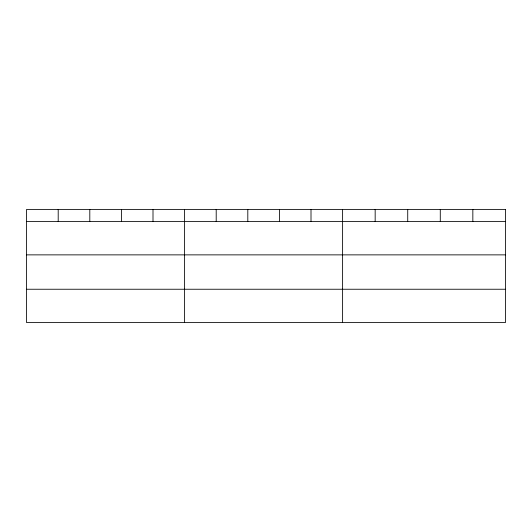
<?xml version="1.0" encoding="UTF-8"?>
<svg xmlns="http://www.w3.org/2000/svg" width="532" height="532" viewBox="0 0 532 532"><rect width="100%" height="100%" fill="white"/><g stroke="black" fill="none" stroke-linecap="round" stroke-linejoin="round"><path stroke-width="0.8" d="M26.6 221.512L505.4 221.512M26.6 254.868L505.4 254.868M26.6 289.242L505.4 289.242M472.842 209.395L472.842 221.512M440.283 209.395L440.283 221.512M407.725 209.395L407.725 221.512M375.166 209.395L375.166 221.512M342.608 209.395L342.608 322.605M311.007 209.395L311.007 221.512M279.406 209.395L279.406 221.512M247.806 209.395L247.806 221.512M216.205 209.395L216.205 221.512M184.604 209.395L184.604 322.605M153.003 209.395L153.003 221.512M121.402 209.395L121.402 221.512M89.802 209.395L89.802 221.512M58.201 209.395L58.201 221.512M505.4 209.395L26.6 209.395L26.6 322.605L505.4 322.605L505.4 209.395"/></g></svg>
